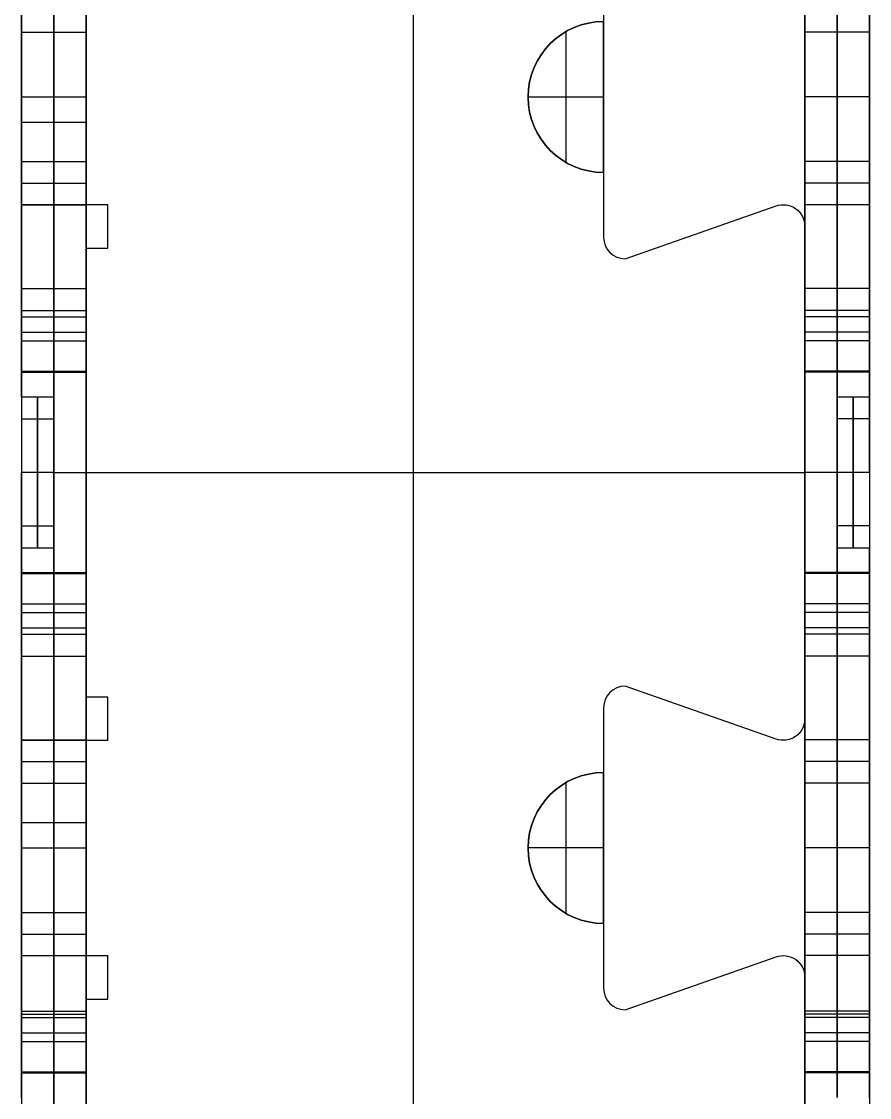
# Model space of a CAD drawing. Extents: x 3574 to 3842, y -44368 to -40231.
# Drawn here: x 3574.5 to 3810.5, y -42773.4 to -42474.1 of the extents above; entities that cross this region are included whole.
import ezdxf

# ---------------------------------------------------------------- set-up
doc = ezdxf.new("R2010")
doc.units = 0
doc.layers.add('ENDS', color=40, linetype='CONTINUOUS')

# ---------------------------------------------------------------- blocks, each defined once
blk = doc.blocks.new('SKYLARK200_END-XS-1')
at = {"layer": 'ENDS'}
for p, q in [((-159, 2067.9, 264), (-159, 1467.99, 264)), ((-159, 2067.9, 282), (-159, 1467.99, 282)), ((-50, 2068, 141), (-50, 1468, 141)), ((-32, 2068, 141), (-32, 1468, 141)), ((-250, 2012, 141), (-250, 1524, 141)), ((-268, 1991.02, 141), (-268, 1544.98, 141)), ((-268, 1935.05, 0), (-268, 1795.85, 0)), ((-259, 1935.05, 0), (-259, 1795.85, 0)), ((-250, 1935.05, 0), (-250, 1795.85, 0)), ((-106, 1911.41, 264), (-106, 1833.41, 264)), ((-106, 1911.41, 273), (-106, 1833.41, 273)), ((-268, 1890.45, 258), (-268, 1902.45, 258)), ((-268, 1842.39, 282), (-268, 1902.39, 282)), ((-268, 1842.39, 264), (-268, 1902.39, 264)), ((-268, 1842.39, 273), (-268, 1902.39, 273)), ((-259, 1890.45, 258), (-259, 1902.45, 258)), ((-250, 1890.45, 258), (-250, 1902.45, 258)), ((-50, 1890.45, 24), (-50, 1902.45, 24)), ((-50, 1902.45, 258), (-50, 1890.45, 258)), ((-41, 1890.45, 24), (-41, 1902.45, 24)), ((-41, 1902.45, 258), (-41, 1890.45, 258)), ((-32, 1890.45, 24), (-32, 1902.45, 24)), ((-32, 1902.45, 258), (-32, 1890.45, 258)), ((-106, 1893.41, 282), (-106, 1893.41, 273)), ((-106, 1851.41, 273), (-106, 1893.41, 273)), ((-268, 1854.45, 264), (-268, 1890.45, 264)), ((-268, 1890.45, 264), (-250, 1890.45, 264)), ((-268, 1890.45, 264), (-268, 1890.45, 258)), ((-268, 1890.45, 258), (-250, 1890.45, 258)), ((-268, 1890.45, 261), (-250, 1890.45, 261)), ((-259, 1854.45, 264), (-259, 1890.45, 264)), ((-259, 1890.45, 264), (-259, 1890.45, 258)), ((-250, 1854.45, 264), (-250, 1890.45, 264)), ((-250, 1890.45, 264), (-250, 1890.45, 258)), ((-116.5, 1890.6, 273), (-116.5, 1854.22, 273)), ((-32, 1890.45, 18), (-50, 1890.45, 18)), ((-50, 1854.45, 18), (-50, 1890.45, 18)), ((-32, 1890.45, 24), (-50, 1890.45, 24)), ((-50, 1890.45, 18), (-50, 1890.45, 24)), ((-32, 1890.45, 258), (-50, 1890.45, 258)), ((-32, 1890.45, 264), (-50, 1890.45, 264)), ((-50, 1890.45, 258), (-50, 1890.45, 264)), ((-50, 1890.45, 264), (-50, 1854.45, 264)), ((-32, 1890.45, 21), (-50, 1890.45, 21)), ((-32, 1890.45, 261), (-50, 1890.45, 261)), ((-41, 1854.45, 18), (-41, 1890.45, 18)), ((-41, 1890.45, 18), (-41, 1890.45, 24)), ((-41, 1890.45, 258), (-41, 1890.45, 264)), ((-41, 1890.45, 264), (-41, 1854.45, 264)), ((-32, 1854.45, 18), (-32, 1890.45, 18)), ((-32, 1890.45, 18), (-32, 1890.45, 24)), ((-32, 1890.45, 258), (-32, 1890.45, 264)), ((-32, 1890.45, 264), (-32, 1854.45, 264)), ((-268, 1872.45, 264), (-250, 1872.45, 264)), ((-268, 1872.39, 282), (-268, 1872.39, 264)), ((-127, 1872.41, 282), (-127, 1872.41, 273)), ((-106, 1872.41, 273), (-127, 1872.41, 273)), ((-106, 1872.41, 273), (-106, 1872.41, 264)), ((-32, 1872.45, 18), (-50, 1872.45, 18)), ((-32, 1872.45, 264), (-50, 1872.45, 264)), ((-268, 1865.45, 0), (-250, 1865.45, 0)), ((-268, 1842.45, 258), (-268, 1854.45, 258)), ((-268, 1854.45, 258), (-250, 1854.45, 258)), ((-268, 1854.45, 258), (-268, 1854.45, 264)), ((-268, 1854.45, 264), (-250, 1854.45, 264)), ((-268, 1854.45, 261), (-250, 1854.45, 261)), ((-259, 1842.45, 258), (-259, 1854.45, 258)), ((-259, 1854.45, 258), (-259, 1854.45, 264)), ((-250, 1842.45, 258), (-250, 1854.45, 258)), ((-250, 1854.45, 258), (-250, 1854.45, 264)), ((-32, 1854.45, 24), (-50, 1854.45, 24)), ((-50, 1842.45, 24), (-50, 1854.45, 24)), ((-32, 1854.45, 18), (-50, 1854.45, 18)), ((-50, 1854.45, 24), (-50, 1854.45, 18)), ((-32, 1854.45, 264), (-50, 1854.45, 264)), ((-32, 1854.45, 258), (-50, 1854.45, 258)), ((-50, 1854.45, 264), (-50, 1854.45, 258)), ((-50, 1854.45, 258), (-50, 1842.45, 258)), ((-32, 1854.45, 21), (-50, 1854.45, 21)), ((-32, 1854.45, 261), (-50, 1854.45, 261)), ((-41, 1842.45, 24), (-41, 1854.45, 24)), ((-41, 1854.45, 24), (-41, 1854.45, 18)), ((-41, 1854.45, 264), (-41, 1854.45, 258)), ((-41, 1854.45, 258), (-41, 1842.45, 258)), ((-32, 1842.45, 24), (-32, 1854.45, 24)), ((-32, 1854.45, 24), (-32, 1854.45, 18)), ((-32, 1854.45, 264), (-32, 1854.45, 258)), ((-32, 1854.45, 258), (-32, 1842.45, 258)), ((-106, 1851.41, 273), (-106, 1851.41, 282)), ((-106, 1851.41, 282), (-106, 1833.41, 282)), ((-268, 1848.45, 258), (-250, 1848.45, 258)), ((-32, 1848.45, 24), (-50, 1848.45, 24)), ((-32, 1848.45, 258), (-50, 1848.45, 258)), ((-268, 1795.85, 282), (-268, 1842.45, 282)), ((-268, 1842.45, 282), (-250, 1842.45, 282)), ((-268, 1842.45, 282), (-268, 1842.45, 258)), ((-268, 1842.45, 258), (-250, 1842.45, 258)), ((-268, 1842.45, 270), (-250, 1842.45, 270)), ((-244, 1842.39, 282), (-268, 1842.39, 282)), ((-268, 1842.39, 282), (-268, 1842.39, 264)), ((-244, 1842.39, 264), (-268, 1842.39, 264)), ((-244, 1842.39, 273), (-268, 1842.39, 273)), ((-259, 1795.85, 282), (-259, 1842.45, 282)), ((-259, 1842.45, 282), (-259, 1842.45, 258)), ((-256, 1842.39, 282), (-256, 1842.39, 264)), ((-250, 1795.85, 282), (-250, 1842.45, 282)), ((-250, 1842.45, 282), (-250, 1842.45, 258)), ((-244, 1830.39, 282), (-244, 1842.39, 282)), ((-244, 1842.39, 282), (-244, 1842.39, 264)), ((-244, 1830.39, 264), (-244, 1842.39, 264)), ((-244, 1830.39, 273), (-244, 1842.39, 273)), ((-100, 1827.41, 282), (-57.98, 1842.11, 282)), ((-100, 1827.41, 264), (-57.98, 1842.11, 264)), ((-100, 1827.41, 273), (-57.98, 1842.11, 273)), ((-57.98, 1842.11, 282), (-57.98, 1842.11, 264)), ((-52.53, 1841.35, 282), (-52.53, 1841.35, 264)), ((-32, 1842.45, 0), (-50, 1842.45, 0)), ((-50, 1795.85, 0), (-50, 1842.45, 0)), ((-32, 1842.45, 24), (-50, 1842.45, 24)), ((-50, 1842.45, 0), (-50, 1842.45, 24)), ((-32, 1842.45, 258), (-50, 1842.45, 258)), ((-32, 1842.45, 282), (-50, 1842.45, 282)), ((-50, 1842.45, 258), (-50, 1842.45, 282)), ((-50, 1842.45, 282), (-50, 1795.85, 282)), ((-32, 1842.45, 12), (-50, 1842.45, 12)), ((-32, 1842.45, 270), (-50, 1842.45, 270)), ((-41, 1795.85, 0), (-41, 1842.45, 0)), ((-41, 1842.45, 0), (-41, 1842.45, 24)), ((-41, 1842.45, 258), (-41, 1842.45, 282)), ((-41, 1842.45, 282), (-41, 1795.85, 282)), ((-32, 1795.85, 0), (-32, 1842.45, 0)), ((-32, 1842.45, 0), (-32, 1842.45, 24)), ((-32, 1842.45, 258), (-32, 1842.45, 282)), ((-32, 1842.45, 282), (-32, 1795.85, 282)), ((-244, 1836.39, 282), (-244, 1836.39, 264)), ((-50, 1836.45, 282), (-50, 1836.45, 264)), ((-50, 1836.45, 282), (-50, 1699.46, 282)), ((-50, 1836.45, 264), (-50, 1699.46, 264)), ((-50, 1836.45, 273), (-50, 1699.46, 273)), ((-106, 1833.41, 282), (-106, 1833.41, 264)), ((-78.99, 1834.76, 282), (-78.99, 1834.76, 264)), ((-250, 1705.49, 282), (-250, 1830.39, 282)), ((-250, 1830.39, 282), (-250, 1830.39, 264)), ((-250, 1705.49, 264), (-250, 1830.39, 264)), ((-250, 1830.39, 282), (-244, 1830.39, 282)), ((-250, 1830.39, 264), (-244, 1830.39, 264)), ((-250, 1705.49, 273), (-250, 1830.39, 273)), ((-250, 1830.39, 273), (-244, 1830.39, 273)), ((-247, 1830.39, 282), (-247, 1830.39, 264)), ((-244, 1830.39, 282), (-244, 1830.39, 264)), ((-104.24, 1829.17, 282), (-104.24, 1829.17, 264)), ((-100, 1827.41, 282), (-100, 1827.41, 264)), ((-268, 1819.15, 282), (-250, 1819.15, 282)), ((-32, 1819.15, 0), (-50, 1819.15, 0)), ((-32, 1819.15, 282), (-50, 1819.15, 282)), ((-268, 1796.1, 1.72), (-268, 1813, 50)), ((-268, 1813, 50), (-250, 1813, 50)), ((-268, 1813, 232), (-250, 1813, 232)), ((-268, 1813, 232), (-268, 1796.1, 280.28)), ((-268, 1811.24, 54.24), (-250, 1811.24, 54.24)), ((-268, 1811.24, 227.76), (-250, 1811.24, 227.76)), ((-259, 1796.1, 1.72), (-259, 1813, 50)), ((-259, 1813, 232), (-259, 1796.1, 280.28)), ((-250, 1796.1, 1.72), (-250, 1813, 50)), ((-250, 1813, 232), (-250, 1796.1, 280.28)), ((-32, 1813, 232), (-50, 1813, 232)), ((-50, 1796.1, 280.28), (-50, 1813, 232)), ((-32, 1813, 50), (-50, 1813, 50)), ((-50, 1813, 50), (-50, 1796.1, 1.72)), ((-32, 1811.24, 227.76), (-50, 1811.24, 227.76)), ((-32, 1811.24, 54.24), (-50, 1811.24, 54.24)), ((-41, 1796.1, 280.28), (-41, 1813, 232)), ((-41, 1813, 50), (-41, 1796.1, 1.72)), ((-32, 1796.1, 280.28), (-32, 1813, 232)), ((-32, 1813, 50), (-32, 1796.1, 1.72)), ((-268, 1807, 56), (-250, 1807, 56)), ((-268, 1807, 56), (-268, 1789, 56)), ((-268, 1807, 226), (-250, 1807, 226)), ((-268, 1789, 226), (-268, 1807, 226)), ((-259, 1729, 56), (-259, 1807, 56)), ((-259, 1807, 226), (-259, 1729, 226)), ((-250, 1729, 56), (-250, 1807, 56)), ((-250, 1807, 226), (-250, 1729, 226)), ((-32, 1807, 226), (-50, 1807, 226)), ((-32, 1807, 56), (-50, 1807, 56)), ((-50, 1807, 56), (-50, 1729, 56)), ((-50, 1729, 226), (-50, 1807, 226)), ((-41, 1807, 56), (-41, 1789, 56)), ((-41, 1789, 226), (-41, 1807, 226)), ((-32, 1807, 226), (-32, 1789, 226)), ((-32, 1789, 56), (-32, 1807, 56)), ((-268, 1804.55, 25.86), (-250, 1804.55, 25.86)), ((-268, 1804.55, 256.14), (-250, 1804.55, 256.14)), ((-32, 1804.55, 256.14), (-50, 1804.55, 256.14)), ((-32, 1804.55, 25.86), (-50, 1804.55, 25.86)), ((-268, 1796.1, 1.72), (-250, 1796.1, 1.72)), ((-268, 1796.1, 280.28), (-250, 1796.1, 280.28)), ((-268, 1795.91, 0.87), (-250, 1795.91, 0.87)), ((-268, 1795.91, 281.13), (-250, 1795.91, 281.13)), ((-32, 1796.1, 1.72), (-50, 1796.1, 1.72)), ((-32, 1796.1, 280.28), (-50, 1796.1, 280.28)), ((-32, 1795.91, 0.87), (-50, 1795.91, 0.87)), ((-32, 1795.91, 281.13), (-50, 1795.91, 281.13)), ((-268, 1795.85, 0), (-250, 1795.85, 0)), ((-268, 1795.85, 282), (-250, 1795.85, 282)), ((-32, 1795.85, 0), (-50, 1795.85, 0)), ((-32, 1795.85, 282), (-50, 1795.85, 282)), ((-268, 1789, 56), (-259, 1789, 56)), ((-268, 1789, 226), (-259, 1789, 226)), ((-259, 1747, 56), (-259, 1789, 56)), ((-259, 1789, 226), (-259, 1747, 226)), ((-41, 1789, 56), (-32, 1789, 56)), ((-41, 1789, 226), (-32, 1789, 226)), ((-41, 1789, 56), (-41, 1747, 56)), ((-41, 1789, 226), (-41, 1747, 226)), ((-259, 1749.81, 66.5), (-259, 1786.19, 66.5)), ((-259, 1749.81, 215.5), (-259, 1786.19, 215.5)), ((-41, 1786.19, 66.5), (-41, 1749.81, 66.5)), ((-41, 1786.19, 215.5), (-41, 1749.81, 215.5)), ((-268, 1782.85, 70.85), (-259, 1782.85, 70.85)), ((-268, 1782.85, 211.15), (-259, 1782.85, 211.15)), ((-32, 1782.85, 70.85), (-41, 1782.85, 70.85)), ((-32, 1782.85, 211.15), (-41, 1782.85, 211.15)), ((-259, 1768, 77), (-268, 1768, 77)), ((-259, 1768, 205), (-268, 1768, 205)), ((-268, 1768, 77), (-268, 1768, 205)), ((-259, 1768, 56), (-250, 1768, 56)), ((-259, 1768, 56), (-259, 1768, 77)), ((-259, 1768, 226), (-259, 1768, 205)), ((-259, 1768, 226), (-250, 1768, 226)), ((-250, 1768, 56), (-250, 1768, 226)), ((-250, 1767.94, 282), (-250, 1767.94, 264)), ((-250, 1767.94, 264), (-50, 1767.94, 264)), ((-250, 1767.94, 282), (-50, 1767.94, 282)), ((-50, 1768, 226), (-50, 1768, 56)), ((-41, 1768, 56), (-50, 1768, 56)), ((-41, 1768, 226), (-50, 1768, 226)), ((-50, 1767.96, 282), (-50, 1767.96, 264)), ((-32, 1768, 77), (-41, 1768, 77)), ((-32, 1768, 205), (-41, 1768, 205)), ((-41, 1768, 77), (-41, 1768, 56)), ((-41, 1768, 205), (-41, 1768, 226)), ((-32, 1768, 205), (-32, 1768, 77)), ((-268, 1753.15, 70.85), (-259, 1753.15, 70.85)), ((-268, 1753.15, 211.15), (-259, 1753.15, 211.15)), ((-32, 1753.15, 70.85), (-41, 1753.15, 70.85)), ((-32, 1753.15, 211.15), (-41, 1753.15, 211.15)), ((-268, 1729, 56), (-268, 1747, 56)), ((-268, 1747, 56), (-259, 1747, 56)), ((-268, 1747, 226), (-259, 1747, 226)), ((-268, 1747, 226), (-268, 1729, 226)), ((-41, 1747, 56), (-32, 1747, 56)), ((-41, 1747, 226), (-32, 1747, 226)), ((-41, 1747, 56), (-41, 1729, 56)), ((-41, 1729, 226), (-41, 1747, 226)), ((-32, 1729, 226), (-32, 1747, 226)), ((-32, 1747, 56), (-32, 1729, 56)), ((-268, 1600.95, 0), (-268, 1740.15, 0)), ((-268, 1740.15, 0), (-250, 1740.15, 0)), ((-268, 1740.15, 282), (-250, 1740.15, 282)), ((-268, 1740.15, 282), (-268, 1693.55, 282)), ((-268, 1740.09, 0.87), (-250, 1740.09, 0.87)), ((-268, 1740.09, 281.13), (-250, 1740.09, 281.13)), ((-268, 1739.9, 1.72), (-250, 1739.9, 1.72)), ((-268, 1739.9, 1.72), (-268, 1723, 50)), ((-268, 1723, 232), (-268, 1739.9, 280.28)), ((-268, 1739.9, 280.28), (-250, 1739.9, 280.28)), ((-259, 1600.95, 0), (-259, 1740.15, 0)), ((-259, 1740.15, 282), (-259, 1693.55, 282)), ((-259, 1739.9, 1.72), (-259, 1723, 50)), ((-259, 1723, 232), (-259, 1739.9, 280.28)), ((-250, 1600.95, 0), (-250, 1740.15, 0)), ((-250, 1740.15, 282), (-250, 1693.55, 282)), ((-250, 1739.9, 1.72), (-250, 1723, 50)), ((-250, 1723, 232), (-250, 1739.9, 280.28)), ((-32, 1740.15, 0), (-50, 1740.15, 0)), ((-50, 1740.15, 0), (-50, 1693.55, 0)), ((-32, 1740.15, 282), (-50, 1740.15, 282)), ((-50, 1693.55, 282), (-50, 1740.15, 282)), ((-32, 1740.09, 0.87), (-50, 1740.09, 0.87)), ((-32, 1740.09, 281.13), (-50, 1740.09, 281.13)), ((-32, 1739.9, 1.72), (-50, 1739.9, 1.72)), ((-32, 1739.9, 280.28), (-50, 1739.9, 280.28)), ((-50, 1739.9, 280.28), (-50, 1723, 232)), ((-50, 1723, 50), (-50, 1739.9, 1.72)), ((-41, 1740.15, 0), (-41, 1693.55, 0)), ((-41, 1693.55, 282), (-41, 1740.15, 282)), ((-41, 1739.9, 280.28), (-41, 1723, 232)), ((-41, 1723, 50), (-41, 1739.9, 1.72)), ((-32, 1740.15, 0), (-32, 1693.55, 0)), ((-32, 1693.55, 282), (-32, 1740.15, 282)), ((-32, 1739.9, 280.28), (-32, 1723, 232)), ((-32, 1723, 50), (-32, 1739.9, 1.72)), ((-268, 1731.45, 25.86), (-250, 1731.45, 25.86)), ((-268, 1731.45, 256.14), (-250, 1731.45, 256.14)), ((-32, 1731.45, 256.14), (-50, 1731.45, 256.14)), ((-32, 1731.45, 25.86), (-50, 1731.45, 25.86)), ((-268, 1729, 56), (-250, 1729, 56)), ((-268, 1729, 226), (-250, 1729, 226)), ((-32, 1729, 226), (-50, 1729, 226)), ((-32, 1729, 56), (-50, 1729, 56)), ((-268, 1724.76, 54.24), (-250, 1724.76, 54.24)), ((-268, 1724.76, 227.76), (-250, 1724.76, 227.76)), ((-32, 1724.76, 227.76), (-50, 1724.76, 227.76)), ((-32, 1724.76, 54.24), (-50, 1724.76, 54.24)), ((-268, 1723, 50), (-250, 1723, 50)), ((-268, 1723, 232), (-250, 1723, 232)), ((-32, 1723, 232), (-50, 1723, 232)), ((-32, 1723, 50), (-50, 1723, 50)), ((-268, 1716.85, 282), (-250, 1716.85, 282)), ((-32, 1716.85, 0), (-50, 1716.85, 0)), ((-32, 1716.85, 282), (-50, 1716.85, 282)), ((-104.24, 1706.75, 282), (-104.24, 1706.75, 264)), ((-57.98, 1693.8, 282), (-100, 1708.51, 282)), ((-100, 1708.51, 282), (-100, 1708.51, 264)), ((-57.98, 1693.8, 264), (-100, 1708.51, 264)), ((-57.98, 1693.8, 273), (-100, 1708.51, 273)), ((-244, 1705.49, 282), (-250, 1705.49, 282)), ((-250, 1705.49, 282), (-250, 1705.49, 264)), ((-244, 1705.49, 264), (-250, 1705.49, 264)), ((-244, 1705.49, 273), (-250, 1705.49, 273)), ((-247, 1705.49, 282), (-247, 1705.49, 264)), ((-244, 1693.49, 282), (-244, 1705.49, 282)), ((-244, 1705.49, 282), (-244, 1705.49, 264)), ((-244, 1693.49, 264), (-244, 1705.49, 264)), ((-244, 1693.49, 273), (-244, 1705.49, 273)), ((-106, 1702.51, 282), (-106, 1702.51, 264)), ((-106, 1702.51, 282), (-106, 1684.51, 282)), ((-106, 1702.51, 264), (-106, 1624.51, 264)), ((-106, 1702.51, 273), (-106, 1624.51, 273)), ((-78.99, 1701.15, 282), (-78.99, 1701.15, 264)), ((-244, 1699.49, 282), (-244, 1699.49, 264)), ((-50, 1699.46, 282), (-50, 1699.46, 264)), ((-52.53, 1694.57, 282), (-52.53, 1694.57, 264)), ((-268, 1693.55, 282), (-250, 1693.55, 282)), ((-268, 1693.55, 282), (-268, 1693.55, 258)), ((-268, 1693.55, 258), (-250, 1693.55, 258)), ((-268, 1693.55, 258), (-268, 1681.55, 258)), ((-268, 1693.55, 270), (-250, 1693.55, 270)), ((-268, 1633.49, 282), (-268, 1693.49, 282)), ((-268, 1693.49, 282), (-268, 1693.49, 264)), ((-268, 1633.49, 264), (-268, 1693.49, 264)), ((-268, 1693.49, 282), (-244, 1693.49, 282)), ((-268, 1693.49, 264), (-244, 1693.49, 264)), ((-268, 1633.49, 273), (-268, 1693.49, 273)), ((-268, 1693.49, 273), (-244, 1693.49, 273)), ((-259, 1693.55, 282), (-259, 1693.55, 258)), ((-259, 1693.55, 258), (-259, 1681.55, 258)), ((-256, 1693.49, 282), (-256, 1693.49, 264)), ((-250, 1693.55, 282), (-250, 1693.55, 258)), ((-250, 1693.55, 258), (-250, 1681.55, 258)), ((-244, 1693.49, 282), (-244, 1693.49, 264)), ((-57.98, 1693.8, 282), (-57.98, 1693.8, 264)), ((-32, 1693.55, 0), (-50, 1693.55, 0)), ((-32, 1693.55, 24), (-50, 1693.55, 24)), ((-50, 1693.55, 0), (-50, 1693.55, 24)), ((-50, 1693.55, 24), (-50, 1681.55, 24)), ((-32, 1693.55, 258), (-50, 1693.55, 258)), ((-50, 1681.55, 258), (-50, 1693.55, 258)), ((-32, 1693.55, 282), (-50, 1693.55, 282)), ((-50, 1693.55, 258), (-50, 1693.55, 282)), ((-32, 1693.55, 12), (-50, 1693.55, 12)), ((-32, 1693.55, 270), (-50, 1693.55, 270)), ((-41, 1693.55, 0), (-41, 1693.55, 24)), ((-41, 1693.55, 24), (-41, 1681.55, 24)), ((-41, 1681.55, 258), (-41, 1693.55, 258)), ((-41, 1693.55, 258), (-41, 1693.55, 282)), ((-32, 1693.55, 0), (-32, 1693.55, 24)), ((-32, 1693.55, 24), (-32, 1681.55, 24)), ((-32, 1681.55, 258), (-32, 1693.55, 258)), ((-32, 1693.55, 258), (-32, 1693.55, 282)), ((-268, 1687.55, 258), (-250, 1687.55, 258)), ((-32, 1687.55, 24), (-50, 1687.55, 24)), ((-32, 1687.55, 258), (-50, 1687.55, 258)), ((-106, 1684.51, 282), (-106, 1684.51, 273)), ((-106, 1642.51, 273), (-106, 1684.51, 273)), ((-268, 1681.55, 258), (-250, 1681.55, 258)), ((-268, 1681.55, 258), (-268, 1681.55, 264)), ((-268, 1681.55, 264), (-250, 1681.55, 264)), ((-268, 1681.55, 264), (-268, 1645.55, 264)), ((-268, 1681.55, 261), (-250, 1681.55, 261)), ((-259, 1681.55, 258), (-259, 1681.55, 264)), ((-259, 1681.55, 264), (-259, 1645.55, 264)), ((-250, 1681.55, 258), (-250, 1681.55, 264)), ((-250, 1681.55, 264), (-250, 1645.55, 264)), ((-116.5, 1681.69, 273), (-116.5, 1645.32, 273)), ((-32, 1681.55, 24), (-50, 1681.55, 24)), ((-32, 1681.55, 18), (-50, 1681.55, 18)), ((-50, 1681.55, 24), (-50, 1681.55, 18)), ((-50, 1681.55, 18), (-50, 1645.55, 18)), ((-32, 1681.55, 264), (-50, 1681.55, 264)), ((-50, 1645.55, 264), (-50, 1681.55, 264)), ((-32, 1681.55, 258), (-50, 1681.55, 258)), ((-50, 1681.55, 264), (-50, 1681.55, 258)), ((-32, 1681.55, 21), (-50, 1681.55, 21)), ((-32, 1681.55, 261), (-50, 1681.55, 261)), ((-41, 1681.55, 24), (-41, 1681.55, 18)), ((-41, 1681.55, 18), (-41, 1645.55, 18)), ((-41, 1645.55, 264), (-41, 1681.55, 264)), ((-41, 1681.55, 264), (-41, 1681.55, 258)), ((-32, 1681.55, 24), (-32, 1681.55, 18)), ((-32, 1681.55, 18), (-32, 1645.55, 18)), ((-32, 1645.55, 264), (-32, 1681.55, 264)), ((-32, 1681.55, 264), (-32, 1681.55, 258)), ((-268, 1670.55, 0), (-250, 1670.55, 0)), ((-268, 1663.55, 264), (-250, 1663.55, 264)), ((-268, 1663.49, 282), (-268, 1663.49, 264)), ((-127, 1663.51, 282), (-127, 1663.51, 273)), ((-106, 1663.51, 273), (-127, 1663.51, 273)), ((-106, 1663.51, 273), (-106, 1663.51, 264)), ((-32, 1663.55, 18), (-50, 1663.55, 18)), ((-32, 1663.55, 264), (-50, 1663.55, 264)), ((-268, 1645.55, 264), (-250, 1645.55, 264)), ((-268, 1645.55, 264), (-268, 1645.55, 258)), ((-268, 1645.55, 258), (-250, 1645.55, 258)), ((-268, 1645.55, 258), (-268, 1633.55, 258)), ((-268, 1645.55, 261), (-250, 1645.55, 261)), ((-259, 1645.55, 264), (-259, 1645.55, 258)), ((-259, 1645.55, 258), (-259, 1633.55, 258)), ((-250, 1645.55, 264), (-250, 1645.55, 258)), ((-250, 1645.55, 258), (-250, 1633.55, 258)), ((-32, 1645.55, 18), (-50, 1645.55, 18)), ((-32, 1645.55, 24), (-50, 1645.55, 24)), ((-50, 1645.55, 18), (-50, 1645.55, 24)), ((-50, 1645.55, 24), (-50, 1633.55, 24)), ((-32, 1645.55, 258), (-50, 1645.55, 258)), ((-50, 1633.55, 258), (-50, 1645.55, 258)), ((-32, 1645.55, 264), (-50, 1645.55, 264)), ((-50, 1645.55, 258), (-50, 1645.55, 264)), ((-32, 1645.55, 21), (-50, 1645.55, 21)), ((-32, 1645.55, 261), (-50, 1645.55, 261)), ((-41, 1645.55, 18), (-41, 1645.55, 24)), ((-41, 1645.55, 24), (-41, 1633.55, 24)), ((-41, 1633.55, 258), (-41, 1645.55, 258)), ((-41, 1645.55, 258), (-41, 1645.55, 264)), ((-32, 1645.55, 18), (-32, 1645.55, 24)), ((-32, 1645.55, 24), (-32, 1633.55, 24)), ((-32, 1633.55, 258), (-32, 1645.55, 258)), ((-32, 1645.55, 258), (-32, 1645.55, 264)), ((-106, 1642.51, 273), (-106, 1642.51, 282)), ((-106, 1642.51, 282), (-106, 1624.51, 282)), ((-268, 1639.55, 258), (-250, 1639.55, 258)), ((-32, 1639.55, 24), (-50, 1639.55, 24)), ((-32, 1639.55, 258), (-50, 1639.55, 258)), ((-268, 1633.55, 258), (-250, 1633.55, 258)), ((-268, 1633.55, 258), (-268, 1633.55, 282)), ((-268, 1633.55, 282), (-250, 1633.55, 282)), ((-268, 1633.55, 282), (-268, 1600.95, 282)), ((-268, 1633.55, 270), (-250, 1633.55, 270)), ((-244, 1633.49, 282), (-268, 1633.49, 282)), ((-268, 1633.49, 282), (-268, 1633.49, 264)), ((-244, 1633.49, 264), (-268, 1633.49, 264)), ((-244, 1633.49, 273), (-268, 1633.49, 273)), ((-259, 1633.55, 258), (-259, 1633.55, 282)), ((-259, 1633.55, 282), (-259, 1600.95, 282)), ((-256, 1633.49, 282), (-256, 1633.49, 264)), ((-250, 1633.55, 258), (-250, 1633.55, 282)), ((-250, 1633.55, 282), (-250, 1600.95, 282)), ((-244, 1621.49, 282), (-244, 1633.49, 282)), ((-244, 1633.49, 282), (-244, 1633.49, 264)), ((-244, 1621.49, 264), (-244, 1633.49, 264)), ((-244, 1621.49, 273), (-244, 1633.49, 273)), ((-100, 1618.51, 282), (-57.98, 1633.21, 282)), ((-100, 1618.51, 264), (-57.98, 1633.21, 264)), ((-100, 1618.51, 273), (-57.98, 1633.21, 273)), ((-57.98, 1633.21, 282), (-57.98, 1633.21, 264)), ((-52.53, 1632.44, 282), (-52.53, 1632.44, 264)), ((-32, 1633.55, 24), (-50, 1633.55, 24)), ((-32, 1633.55, 0), (-50, 1633.55, 0)), ((-50, 1633.55, 24), (-50, 1633.55, 0)), ((-50, 1633.55, 0), (-50, 1600.95, 0)), ((-32, 1633.55, 282), (-50, 1633.55, 282)), ((-50, 1600.95, 282), (-50, 1633.55, 282)), ((-32, 1633.55, 258), (-50, 1633.55, 258)), ((-50, 1633.55, 282), (-50, 1633.55, 258)), ((-32, 1633.55, 12), (-50, 1633.55, 12)), ((-32, 1633.55, 270), (-50, 1633.55, 270)), ((-41, 1633.55, 24), (-41, 1633.55, 0)), ((-41, 1633.55, 0), (-41, 1600.95, 0)), ((-41, 1600.95, 282), (-41, 1633.55, 282)), ((-41, 1633.55, 282), (-41, 1633.55, 258)), ((-32, 1633.55, 24), (-32, 1633.55, 0)), ((-32, 1633.55, 0), (-32, 1600.95, 0)), ((-32, 1600.95, 282), (-32, 1633.55, 282)), ((-32, 1633.55, 282), (-32, 1633.55, 258)), ((-244, 1627.49, 282), (-244, 1627.49, 264)), ((-78.99, 1625.86, 282), (-78.99, 1625.86, 264)), ((-50, 1627.55, 282), (-50, 1627.55, 264)), ((-50, 1627.55, 282), (-50, 1485.94, 282)), ((-50, 1627.55, 264), (-50, 1485.94, 264)), ((-50, 1627.55, 273), (-50, 1485.94, 273)), ((-106, 1624.51, 282), (-106, 1624.51, 264)), ((-250, 1485.94, 282), (-250, 1621.49, 282)), ((-250, 1621.49, 282), (-250, 1621.49, 264)), ((-250, 1485.94, 264), (-250, 1621.49, 264)), ((-250, 1621.49, 282), (-244, 1621.49, 282)), ((-250, 1621.49, 264), (-244, 1621.49, 264)), ((-250, 1485.94, 273), (-250, 1621.49, 273)), ((-250, 1621.49, 273), (-244, 1621.49, 273)), ((-247, 1621.49, 282), (-247, 1621.49, 264)), ((-244, 1621.49, 282), (-244, 1621.49, 264)), ((-104.24, 1620.26, 282), (-104.24, 1620.26, 264)), ((-268, 1601.2, 280.28), (-268, 1618.1, 232)), ((-268, 1618.1, 232), (-250, 1618.1, 232)), ((-268, 1618.1, 50), (-250, 1618.1, 50)), ((-268, 1618.1, 50), (-268, 1601.2, 1.72)), ((-268, 1617.25, 282), (-250, 1617.25, 282)), ((-268, 1616.34, 227.76), (-250, 1616.34, 227.76)), ((-268, 1616.34, 54.24), (-250, 1616.34, 54.24)), ((-259, 1601.2, 280.28), (-259, 1618.1, 232)), ((-259, 1618.1, 50), (-259, 1601.2, 1.72)), ((-250, 1601.2, 280.28), (-250, 1618.1, 232)), ((-250, 1618.1, 50), (-250, 1601.2, 1.72)), ((-100, 1618.51, 282), (-100, 1618.51, 264)), ((-32, 1618.1, 50), (-50, 1618.1, 50)), ((-50, 1601.2, 1.72), (-50, 1618.1, 50)), ((-32, 1618.1, 232), (-50, 1618.1, 232)), ((-50, 1618.1, 232), (-50, 1601.2, 280.28)), ((-32, 1617.25, 0), (-50, 1617.25, 0)), ((-32, 1617.25, 282), (-50, 1617.25, 282)), ((-32, 1616.34, 54.24), (-50, 1616.34, 54.24)), ((-32, 1616.34, 227.76), (-50, 1616.34, 227.76)), ((-41, 1601.2, 1.72), (-41, 1618.1, 50)), ((-41, 1618.1, 232), (-41, 1601.2, 280.28)), ((-32, 1601.2, 1.72), (-32, 1618.1, 50)), ((-32, 1618.1, 232), (-32, 1601.2, 280.28)), ((-268, 1612.1, 226), (-250, 1612.1, 226)), ((-268, 1612.1, 226), (-268, 1594.1, 226)), ((-268, 1612.1, 56), (-250, 1612.1, 56)), ((-268, 1594.1, 56), (-268, 1612.1, 56)), ((-259, 1612.1, 226), (-259, 1534.1, 226)), ((-259, 1534.1, 56), (-259, 1612.1, 56)), ((-250, 1612.1, 226), (-250, 1534.1, 226)), ((-250, 1534.1, 56), (-250, 1612.1, 56)), ((-32, 1612.1, 56), (-50, 1612.1, 56)), ((-50, 1612.1, 56), (-50, 1534.1, 56)), ((-32, 1612.1, 226), (-50, 1612.1, 226)), ((-50, 1534.1, 226), (-50, 1612.1, 226)), ((-41, 1594.1, 226), (-41, 1612.1, 226)), ((-41, 1612.1, 56), (-41, 1594.1, 56)), ((-32, 1612.1, 56), (-32, 1594.1, 56)), ((-32, 1594.1, 226), (-32, 1612.1, 226)), ((-268, 1609.65, 256.14), (-250, 1609.65, 256.14)), ((-268, 1609.65, 25.86), (-250, 1609.65, 25.86)), ((-32, 1609.65, 25.86), (-50, 1609.65, 25.86)), ((-32, 1609.65, 256.14), (-50, 1609.65, 256.14)), ((-268, 1601.2, 280.28), (-250, 1601.2, 280.28)), ((-268, 1601.2, 1.72), (-250, 1601.2, 1.72)), ((-268, 1601.01, 281.13), (-250, 1601.01, 281.13)), ((-268, 1601.01, 0.87), (-250, 1601.01, 0.87)), ((-268, 1600.95, 0), (-250, 1600.95, 0)), ((-268, 1600.95, 282), (-250, 1600.95, 282)), ((-32, 1601.2, 1.72), (-50, 1601.2, 1.72)), ((-32, 1601.2, 280.28), (-50, 1601.2, 280.28)), ((-32, 1601.01, 0.87), (-50, 1601.01, 0.87)), ((-32, 1601.01, 281.13), (-50, 1601.01, 281.13)), ((-32, 1600.95, 0), (-50, 1600.95, 0)), ((-32, 1600.95, 282), (-50, 1600.95, 282))]:
    blk.add_line(p, q, dxfattribs=at)
at = {"layer": 'ENDS', "extrusion": (0, 0, -1)}
for centre, radius, start, end in [((106, 1872.41, -277.5), 21, 270, 90), ((106, 1872.41, -282), 21, 270, 90), ((56, 1836.45, -282), 6, 70.71, 180), ((56, 1836.45, -264), 6, 70.71, 180), ((56, 1836.45, -273), 6, 70.71, 180), ((56, 1699.46, -282), 6, 180, 289.29), ((56, 1699.46, -264), 6, 180, 289.29), ((56, 1699.46, -273), 6, 180, 289.29), ((106, 1663.51, -282), 21, 270, 90), ((106, 1663.51, -277.5), 21, 270, 90), ((56, 1627.55, -282), 6, 70.71, 180), ((56, 1627.55, -264), 6, 70.71, 180), ((56, 1627.55, -273), 6, 70.71, 180)]:
    blk.add_arc(centre, radius, start, end, dxfattribs=at)
at = {"layer": 'ENDS'}
for centre, radius, start, end in [((-106, 1872.41, 273), 21, 90, 270), ((-100, 1833.41, 282), 6, 180, 270), ((-100, 1833.41, 264), 6, 180, 270), ((-100, 1833.41, 273), 6, 180, 270), ((-100, 1702.51, 282), 6, 90, 180), ((-100, 1702.51, 264), 6, 90, 180), ((-100, 1702.51, 273), 6, 90, 180), ((-106, 1663.51, 273), 21, 90, 270), ((-100, 1624.51, 282), 6, 180, 270), ((-100, 1624.51, 264), 6, 180, 270), ((-100, 1624.51, 273), 6, 180, 270)]:
    blk.add_arc(centre, radius, start, end, dxfattribs=at)
at = {"layer": 'ENDS', "extrusion": (1, 0, 0)}
for centre, radius, start, end in [((1807, 50, -268), 6, 360, 90), ((1807, 232, -268), 6, 270, 360), ((1807, 50, -259), 6, 360, 90), ((1807, 232, -259), 6, 270, 360), ((1807, 50, -250), 6, 360, 90), ((1807, 232, -250), 6, 270, 360), ((1801.85, 0, -50), 6, 163.3771, 180), ((1801.85, 282, -50), 6, 180, 196.6229), ((1801.85, 0, -41), 6, 163.3771, 180), ((1801.85, 282, -41), 6, 180, 196.6229), ((1801.85, 0, -32), 6, 163.3771, 180), ((1801.85, 282, -32), 6, 180, 196.6229), ((1768, 56, -268), 21, 0, 90), ((1768, 56, -259), 21, 0, 90), ((1768, 226, -259), 21, 270, 0), ((1768, 56, -36.5), 21, 0, 90), ((1768, 226, -36.5), 21, 270, 0), ((1768, 226, -32), 21, 270, 0), ((1768, 226, -268), 21, 180, 270), ((1768, 56, -263.5), 21, 90, 180), ((1768, 226, -263.5), 21, 180, 270), ((1768, 56, -41), 21, 90, 180), ((1768, 226, -41), 21, 180, 270), ((1768, 56, -32), 21, 90, 180), ((1734.15, 0, -268), 6, 0, 16.6229), ((1734.15, 282, -268), 6, 343.3771, 360), ((1734.15, 0, -259), 6, 0, 16.6229), ((1734.15, 282, -259), 6, 343.3771, 0), ((1734.15, 0, -250), 6, 0, 16.6229), ((1734.15, 282, -250), 6, 343.3771, 360), ((1729, 232, -50), 6, 180, 270), ((1729, 50, -50), 6, 90, 180), ((1729, 232, -41), 6, 180, 270), ((1729, 50, -41), 6, 90, 180), ((1729, 232, -32), 6, 180, 270), ((1729, 50, -32), 6, 90, 180), ((1612.1, 50, -50), 6, 0, 90), ((1612.1, 232, -50), 6, 270, 0), ((1612.1, 50, -41), 6, 0, 90), ((1612.1, 232, -41), 6, 270, 0), ((1612.1, 50, -32), 6, 0, 90), ((1612.1, 232, -32), 6, 270, 0), ((1606.95, 282, -268), 6, 180, 196.6229), ((1606.95, 0, -268), 6, 163.3771, 180), ((1606.95, 282, -259), 6, 180, 196.6229), ((1606.95, 0, -259), 6, 163.3771, 180), ((1606.95, 282, -250), 6, 180, 196.6229), ((1606.95, 0, -250), 6, 163.3771, 180)]:
    blk.add_arc(centre, radius, start, end, dxfattribs=at)
at = {"layer": 'ENDS', "extrusion": (-1, 0, 0)}
for centre, radius, start, end in [((-1807, 232, 50), 6, 180, 270), ((-1807, 50, 50), 6, 90, 180), ((-1807, 232, 41), 6, 180, 270), ((-1807, 50, 41), 6, 90, 180), ((-1807, 232, 32), 6, 180, 270), ((-1807, 50, 32), 6, 90, 180), ((-1801.85, 0, 268), 6, 0, 16.6229), ((-1801.85, 282, 268), 6, 343.3771, 0), ((-1801.85, 0, 259), 6, 0, 16.6229), ((-1801.85, 282, 259), 6, 343.3771, 360), ((-1801.85, 0, 250), 6, 0, 16.6229), ((-1801.85, 282, 250), 6, 343.3771, 0), ((-1768, 226, 268), 21, 180, 270), ((-1768, 56, 263.5), 21, 90, 180), ((-1768, 226, 263.5), 21, 180, 270), ((-1768, 56, 41), 21, 90, 180), ((-1768, 226, 41), 21, 180, 270), ((-1768, 56, 32), 21, 90, 180), ((-1768, 56, 268), 21, 0, 90), ((-1768, 56, 259), 21, 0, 90), ((-1768, 226, 259), 21, 270, 0), ((-1768, 56, 36.5), 21, 0, 90), ((-1768, 226, 36.5), 21, 270, 0), ((-1768, 226, 32), 21, 270, 0), ((-1734.15, 0, 50), 6, 163.3771, 180), ((-1734.15, 282, 50), 6, 180, 196.6229), ((-1734.15, 0, 41), 6, 163.3771, 180), ((-1734.15, 282, 41), 6, 180, 196.6229), ((-1734.15, 0, 32), 6, 163.3771, 180), ((-1734.15, 282, 32), 6, 180, 196.6229), ((-1729, 50, 268), 6, 360, 90), ((-1729, 232, 268), 6, 270, 360), ((-1729, 50, 259), 6, 360, 90), ((-1729, 232, 259), 6, 270, 360), ((-1729, 50, 250), 6, 360, 90), ((-1729, 232, 250), 6, 270, 360), ((-1612.1, 232, 268), 6, 180, 270), ((-1612.1, 50, 268), 6, 90, 180), ((-1612.1, 232, 259), 6, 180, 270), ((-1612.1, 50, 259), 6, 90, 180), ((-1612.1, 232, 250), 6, 180, 270), ((-1612.1, 50, 250), 6, 90, 180), ((-1606.95, 0, 50), 6, 0, 16.6229), ((-1606.95, 282, 50), 6, 343.3771, 360), ((-1606.95, 0, 41), 6, 0, 16.6229), ((-1606.95, 282, 41), 6, 343.3771, 360), ((-1606.95, 0, 32), 6, 0, 16.6229), ((-1606.95, 282, 32), 6, 343.3771, 360)]:
    blk.add_arc(centre, radius, start, end, dxfattribs=at)

msp = doc.modelspace()

# ---------------------------------------------------------------- block references
at = {"layer": 'ENDS'}
msp.add_blockref('SKYLARK200_END-XS-1', (3842.49, -44367.53, 18), dxfattribs=at)

doc.saveas('drawing.dxf')
